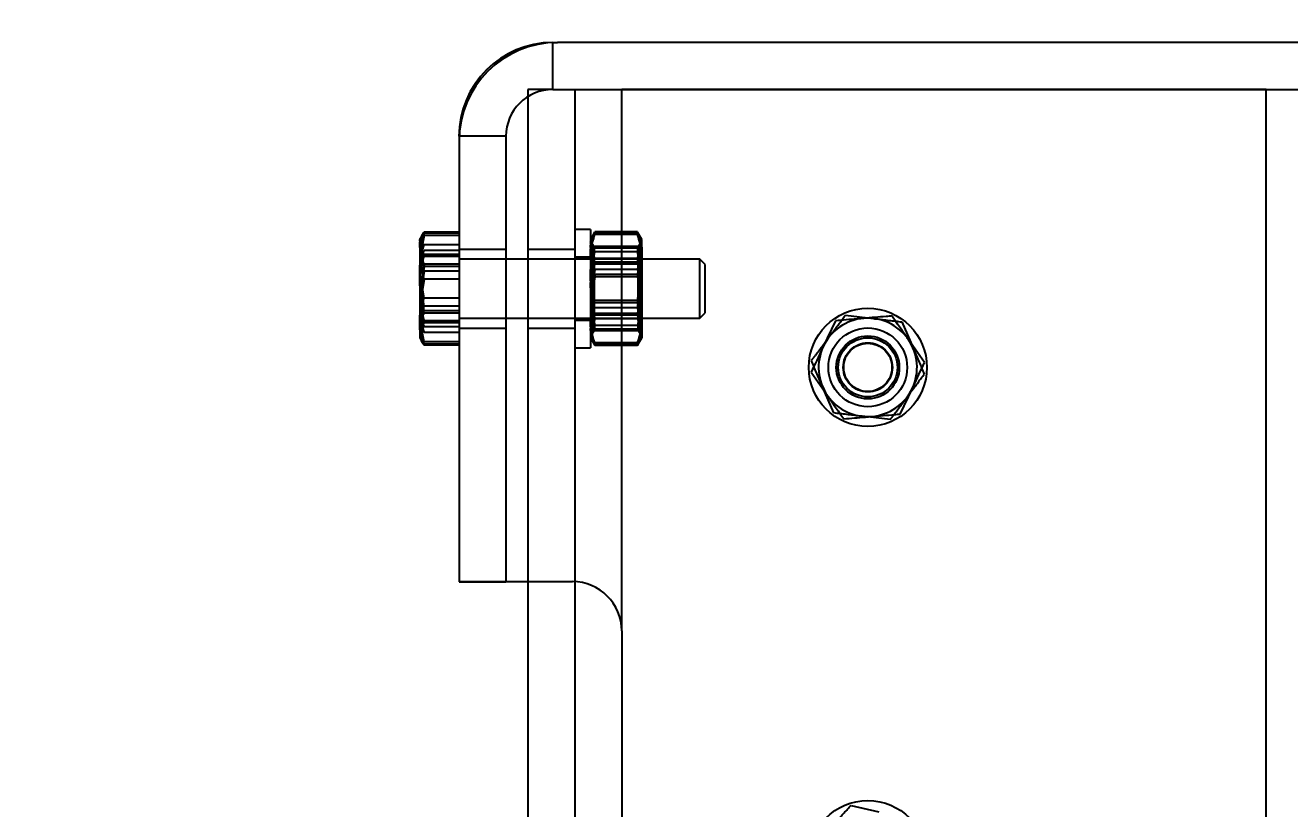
# Model space of a CAD drawing. Header units: metres. Extents: x 0 to 63075, y 0 to 44550.
# Drawn here: x 13843.6 to 13972.1, y 31336.4 to 31416 of the extents above; entities that cross this region are included whole.
import ezdxf

# ---------------------------------------------------------------- set-up
doc = ezdxf.new("R2010")
doc.units = ezdxf.units.M
doc.header["$LTSCALE"] = 75
doc.linetypes.add('HIDDEN2', pattern=[4.7625, 3.175, -1.5875])
for name, color, linetype in [('SDM', 7, 'Continuous'), ('SL1', 8, 'Continuous'), ('SL4', 4, 'Continuous'), ('ST1', 7, 'HIDDEN2')]:
    doc.layers.add(name, color=color, linetype=linetype)
doc.styles.add('ROMANS', font='ROMANS.SHX')
doc.dimstyles.new('75___1-75', dxfattribs={"dimscale": 75, "dimtxt": 2.5, "dimasz": 2, "dimexe": 1.5, "dimexo": 1, "dimgap": 0.5, "dimtad": 1, "dimdec": 0, "dimzin": 12, "dimtxsty": 'ROMANS', "dimcen": 0, "dimclrd": 256, "dimclre": 256, "dimclrt": 3, "dimazin": 3, "dimtfac": 1, "dimtdec": 0, "dimtmove": 0, "dimatfit": 0, "dimfxl": 1, "dimlwd": -1, "dimlwe": -1, "dimarcsym": 0})

# ---------------------------------------------------------------- blocks, each defined once
blk = doc.blocks.new('A$C52ce5e24')
at = {"layer": 'SL1'}
for radius, start, end in [(1221.5, 124.20985, 67.29436), (1158, 126.37415, 69.37001), (1150, 126.66829, 69.21988)]:
    blk.add_arc((6551.95, 10099.98), radius, start, end, dxfattribs=at)
blk = doc.blocks.new('*D27')
at = {"layer": 'Defpoints', "color": 0, "transparency": 16777216}
for p in [(11751.7, 31651.48), (12031.33, 31651.48), (13897.71, 31414.24)]:
    blk.add_point(p, dxfattribs=at)
at = {"layer": 'SDM', "transparency": 16777216}
for p, q in [((11751.7, 31801.48), (11751.7, 32508.62)), ((11956.33, 31651.48), (11639.2, 31651.48)), ((11751.7, 31414.24), (11751.7, 31651.48)), ((13822.71, 31414.24), (11639.2, 31414.24)), ((11751.7, 31264.24), (11751.7, 31114.24))]:
    blk.add_line(p, q, dxfattribs=at)
for points in [[(11726.7, 31801.48), (11776.7, 31801.48), (11751.7, 31651.48)], [(11726.7, 31264.24), (11776.7, 31264.24), (11751.7, 31414.24)]]:
    blk.add_solid(points, dxfattribs=at)
at = {"layer": 'SDM', "color": 3, "transparency": 16777216, "insert": (11620.45, 32230.05), "char_height": 187.5, "attachment_point": 5, "rotation": 90, "style": 'ROMANS'}
blk.add_mtext('237', dxfattribs=at)
blk = doc.blocks.new('A$Cb6dca9d5')
at = {"layer": 'SL4'}
for p, q in [((50.76, 4674.46), (50.76, 4674.48)), ((334.76, 4674.48), (51.24, 4674.48)), ((41.24, 4664.95), (41.24, 4619.71)), ((41.25, 4664.95), (41.24, 4664.95)), ((41.24, 4664.48), (41.24, 4619.72)), ((37.49, 4654.91), (37.38, 4654.73)), ((37.55, 4655.01), (37.49, 4654.91)), ((37.57, 4654.98), (37.68, 4655.12)), ((41.24, 4655.23), (37.68, 4655.23)), ((41.24, 4655.21), (37.68, 4655.21)), ((41.24, 4655.12), (37.68, 4655.12)), ((41.24, 4654.89), (37.68, 4654.89)), ((37.28, 4654.55), (37.24, 4654.48)), ((37.24, 4654.4), (37.24, 4651.21)), ((41.24, 4653.92), (37.68, 4653.92)), ((37.68, 4648.5), (37.24, 4651.21)), ((37.24, 4651.21), (37.24, 4646.28)), ((41.24, 4648.5), (37.68, 4648.5)), ((37.68, 4644.06), (37.24, 4646.28)), ((79.46, 4646.21), (78.23, 4643.6)), ((37.24, 4644.47), (37.38, 4644.22)), ((37.38, 4644.22), (37.49, 4644.04)), ((37.43, 4644.24), (37.68, 4643.83)), ((37.68, 4643.83), (37.62, 4644.12)), ((37.68, 4643.74), (37.64, 4643.9)), ((41.24, 4644.06), (37.68, 4644.06)), ((41.24, 4643.83), (37.68, 4643.83)), ((41.24, 4643.74), (37.68, 4643.74)), ((41.24, 4643.72), (37.68, 4643.72)), ((88.51, 4641.96), (86.86, 4644.33)), ((77.01, 4640.99), (78.66, 4638.62)), ((86.06, 4636.74), (87.29, 4639.35)), ((41.24, 4619.72), (52.76, 4619.72)), ((41.24, 4619.71), (46, 4619.71)), ((46, 4619.72), (46, 4619.71)), ((48.23, 4619.72), (48.23, 3669.71)), ((57.76, 4614.72), (57.76, 4459.48))]:
    blk.add_line(p, q, dxfattribs=at)
for centre, radius, start, end in [((51.24, 4664.48), 10, 90, 180), ((50.76, 4664.95), 9.53, 90, 180), ((82.76, 4641.48), 5, 94.8627, 154.8627), ((82.76, 4641.48), 5, 34.8627, 94.8627), ((82.76, 4641.48), 5, 154.8627, 214.8627), ((82.76, 4641.48), 5, 334.8627, 34.8627), ((82.76, 4641.48), 5, 274.8627, 334.8627), ((82.76, 4641.48), 5, 214.8627, 274.8627), ((52.76, 4614.72), 5, 0, 90)]:
    blk.add_arc(centre, radius, start, end, dxfattribs=at)
for points, knots in [([(37.24, 4654.4), (37.29, 4654.53), (37.37, 4654.7), (37.63, 4654.86), (37.68, 4654.89)], [0, 0, 0, 0, 0.788999, 1, 1, 1, 1]), ([(37.68, 4653.92), (37.5, 4654.04), (37.26, 4654.2), (37.24, 4654.37), (37.24, 4654.4)], [0, 0, 0, 0, 0.768151, 1, 1, 1, 1]), ([(37.24, 4651.21), (37.24, 4651.27), (37.24, 4652.19), (37.47, 4653.08), (37.68, 4653.92)], [0, 0, 0, 0, 0.070201, 1, 1, 1, 1]), ([(37.24, 4646.28), (37.24, 4646.33), (37.24, 4647.08), (37.47, 4647.82), (37.68, 4648.5)], [0, 0, 0, 0, 0.070201, 1, 1, 1, 1]), ([(82.34, 4646.46), (82.11, 4646.44), (81.14, 4646.36), (80.19, 4646.27), (79.46, 4646.21)], [0, 0, 0, 0, 0.231849, 1, 1, 1, 1]), ([(85.21, 4646.7), (85.01, 4646.68), (84.08, 4646.61), (83.1, 4646.52), (82.34, 4646.46)], [0, 0, 0, 0, 0.211001, 1, 1, 1, 1]), ([(86.86, 4644.33), (86.82, 4644.39), (86.27, 4645.19), (85.72, 4645.97), (85.21, 4646.7)], [0, 0, 0, 0, 0.0702006, 1, 1, 1, 1]), ([(78.23, 4643.6), (78.2, 4643.54), (77.79, 4642.65), (77.38, 4641.79), (77.01, 4640.99)], [0, 0, 0, 0, 0.070201, 1, 1, 1, 1]), ([(87.29, 4639.35), (87.32, 4639.41), (87.73, 4640.3), (88.14, 4641.16), (88.51, 4641.96)], [0, 0, 0, 0, 0.070201, 1, 1, 1, 1]), ([(78.66, 4638.62), (78.7, 4638.56), (79.25, 4637.76), (79.8, 4636.98), (80.31, 4636.25)], [0, 0, 0, 0, 0.070201, 1, 1, 1, 1]), ([(80.31, 4636.25), (81.04, 4636.31), (81.98, 4636.39), (82.96, 4636.47), (83.18, 4636.49)], [0, 0, 0, 0, 0.768151, 1, 1, 1, 1]), ([(83.18, 4636.49), (83.95, 4636.56), (84.93, 4636.64), (85.86, 4636.72), (86.06, 4636.74)], [0, 0, 0, 0, 0.788999, 1, 1, 1, 1])]:
    blk.add_open_spline(points, degree=3, knots=knots, dxfattribs=at)
at = {"layer": 'ST1'}
for p, q in [((50.76, 4674.48), (51.24, 4674.48)), ((50.76, 4669.71), (50.76, 4674.48)), ((50.76, 4669.71), (50.76, 4674.46)), ((48.23, 4669.71), (48.23, 4619.72)), ((50.76, 4669.71), (48.23, 4669.71)), ((50.76, 4669.71), (335.24, 4669.71)), ((53, 4669.71), (53, 3669.71)), ((123.23, 4669.71), (57.76, 4669.71)), ((57.76, 4614.72), (57.76, 4669.71)), ((123.23, 4459.47), (123.23, 4669.71)), ((46, 4664.95), (41.24, 4664.95)), ((46, 4664.95), (41.25, 4664.95)), ((46, 4664.95), (46, 4619.72)), ((37.68, 4655.23), (37.24, 4653.59)), ((37.68, 4655.21), (37.24, 4653.47)), ((37.68, 4655.12), (37.24, 4653.18)), ((37.68, 4654.89), (37.24, 4652.67)), ((54.6, 4655.48), (53, 4655.48)), ((54.6, 4655.48), (54.6, 4643.48)), ((54.98, 4655.14), (54.6, 4654.48)), ((55, 4655.13), (55.04, 4655.24)), ((59.35, 4655.24), (55.04, 4655.24)), ((59.35, 4655.16), (55.04, 4655.16)), ((59.35, 4655.03), (55.04, 4655.03)), ((59.35, 4654.97), (55.04, 4654.97)), ((59.39, 4655.13), (59.35, 4655.24)), ((59.8, 4654.48), (59.41, 4655.14)), ((37.38, 4654.73), (37.28, 4654.55)), ((46, 4653.47), (41.24, 4653.47)), ((53, 4653.47), (48.23, 4653.47)), ((55.04, 4653.6), (54.6, 4654.32)), ((55.04, 4653.21), (54.6, 4654.18)), ((55.04, 4652.55), (54.6, 4653.9)), ((59.35, 4653.76), (55.04, 4653.76)), ((59.35, 4653.6), (55.04, 4653.6)), ((59.35, 4653.6), (59.8, 4654.32)), ((59.35, 4653.21), (59.8, 4654.18)), ((59.35, 4652.55), (59.8, 4653.9)), ((59.8, 4653.7), (59.8, 4654.48)), ((59.8, 4653.7), (59.8, 4649.28)), ((41.24, 4653.36), (37.68, 4653.36)), ((41.24, 4652.94), (37.68, 4652.94)), ((41.24, 4652.75), (37.68, 4652.75)), ((65.68, 4652.47), (41.24, 4652.47)), ((54.6, 4652.68), (53, 4652.68)), ((54.95, 4651.97), (54.6, 4652.47)), ((59.35, 4653.21), (55.04, 4653.21)), ((59.35, 4652.55), (55.04, 4652.55)), ((59.77, 4652.47), (59.42, 4651.97)), ((59.77, 4652.01), (59.77, 4652.47)), ((59.8, 4652.47), (59.77, 4652.47)), ((65.68, 4646.47), (65.68, 4652.47)), ((66.24, 4651.92), (65.68, 4652.47)), ((37.68, 4651.96), (37.24, 4649.08)), ((37.68, 4651.74), (37.24, 4648.88)), ((37.68, 4651.24), (37.24, 4648.42)), ((41.24, 4651.96), (37.68, 4651.96)), ((41.24, 4651.74), (37.68, 4651.74)), ((41.24, 4651.24), (37.68, 4651.24)), ((55.04, 4652.17), (54.6, 4649.28)), ((55.04, 4651.42), (54.6, 4648.58)), ((55.04, 4648.27), (54.6, 4651.02)), ((55.04, 4650.91), (54.6, 4648.13)), ((54.95, 4651.97), (54.95, 4651.59)), ((59.42, 4651.97), (54.95, 4651.97)), ((54.95, 4651.59), (54.95, 4646.97)), ((59.35, 4652.17), (55.04, 4652.17)), ((59.35, 4651.42), (55.04, 4651.42)), ((59.35, 4650.91), (55.04, 4650.91)), ((59.35, 4652.17), (59.8, 4649.28)), ((59.35, 4651.42), (59.8, 4648.58)), ((59.35, 4648.27), (59.8, 4651.02)), ((59.35, 4650.91), (59.8, 4648.13)), ((59.42, 4646.97), (59.42, 4651.97)), ((59.77, 4646.47), (59.77, 4652.01)), ((66.24, 4647.03), (66.24, 4651.92)), ((37.68, 4647.71), (37.24, 4650.53)), ((37.68, 4650.45), (37.24, 4647.74)), ((37.68, 4647.21), (37.24, 4650.07)), ((37.68, 4646.99), (37.24, 4649.87)), ((41.24, 4650.45), (37.68, 4650.45)), ((55.04, 4648.04), (54.6, 4650.82)), ((55.04, 4650.68), (54.6, 4647.93)), ((55.04, 4647.53), (54.6, 4650.37)), ((55.04, 4646.78), (54.6, 4649.67)), ((59.35, 4650.68), (55.04, 4650.68)), ((59.35, 4648.04), (59.8, 4650.82)), ((59.35, 4650.68), (59.8, 4647.93)), ((59.35, 4647.53), (59.8, 4650.37)), ((59.35, 4646.78), (59.8, 4649.67)), ((59.8, 4649.28), (59.8, 4645.05)), ((41.24, 4647.71), (37.68, 4647.71)), ((41.24, 4647.21), (37.68, 4647.21)), ((59.35, 4648.27), (55.04, 4648.27)), ((59.35, 4648.04), (55.04, 4648.04)), ((59.35, 4647.53), (55.04, 4647.53)), ((37.24, 4646.28), (37.24, 4644.48)), ((37.62, 4644.12), (37.24, 4645.77)), ((41.24, 4646.99), (37.68, 4646.99)), ((41.24, 4646.2), (37.68, 4646.2)), ((41.24, 4646.01), (37.68, 4646.01)), ((41.24, 4646.47), (65.68, 4646.47)), ((53, 4646.28), (54.6, 4646.28)), ((54.6, 4646.47), (54.95, 4646.97)), ((55.04, 4646.4), (54.6, 4645.05)), ((54.95, 4646.97), (59.42, 4646.97)), ((59.35, 4646.78), (55.04, 4646.78)), ((59.35, 4646.4), (55.04, 4646.4)), ((59.35, 4646.4), (59.8, 4645.05)), ((59.42, 4646.97), (59.77, 4646.47)), ((59.77, 4646.47), (59.8, 4646.47)), ((65.68, 4646.47), (66.24, 4647.03)), ((80.48, 4646.78), (83.35, 4646.44)), ((86.22, 4646.1), (87.36, 4643.45)), ((37.64, 4643.9), (37.24, 4645.47)), ((37.68, 4643.72), (37.24, 4645.36)), ((41.24, 4645.59), (37.68, 4645.59)), ((41.24, 4645.03), (37.68, 4645.03)), ((41.24, 4645.47), (46, 4645.47)), ((48.23, 4645.47), (53, 4645.47)), ((55.04, 4645.74), (54.6, 4644.77)), ((55.04, 4645.35), (54.6, 4644.63)), ((54.6, 4644.47), (54.98, 4643.81)), ((59.35, 4645.74), (55.04, 4645.74)), ((59.35, 4645.35), (55.04, 4645.35)), ((59.35, 4645.19), (55.04, 4645.19)), ((59.35, 4645.74), (59.8, 4644.77)), ((59.35, 4645.35), (59.8, 4644.63)), ((59.41, 4643.81), (59.8, 4644.47)), ((59.8, 4645.05), (59.8, 4644.47)), ((37.49, 4644.04), (37.55, 4643.94)), ((37.53, 4644.05), (37.68, 4643.74)), ((37.58, 4643.96), (37.68, 4643.72)), ((53, 4643.48), (54.6, 4643.48)), ((54.86, 4644.16), (55.04, 4643.79)), ((59.35, 4643.98), (55.04, 4643.98)), ((59.35, 4643.92), (55.04, 4643.92)), ((59.35, 4643.79), (55.04, 4643.79)), ((59.35, 4643.71), (55.04, 4643.71)), ((59.53, 4644.16), (59.35, 4643.79)), ((79.3, 4636.85), (78.16, 4639.5)), ((85.04, 4636.17), (82.17, 4636.51)), ((81.06, 4596.99), (83.87, 4596.35))]:
    blk.add_line(p, q, dxfattribs=at)
for centre, radius in [((82.76, 4641.48), 6), ((82.76, 4641.48), 4), ((82.76, 4641.48), 3.2), ((82.76, 4641.48), 3), ((82.76, 4641.48), 2.5), ((82.76, 4641.48), 2.45), ((82.76, 4591.48), 6)]:
    blk.add_circle(centre, radius, dxfattribs=at)
blk.add_arc((50.76, 4664.95), 4.76, 90, 180, dxfattribs=at)
for points, knots in [([(37.24, 4653.99), (37.29, 4654.32), (37.37, 4654.74), (37.63, 4655.15), (37.68, 4655.23)], [0, 0, 0, 0, 0.788999, 1, 1, 1, 1]), ([(37.24, 4654.07), (37.29, 4654.38), (37.37, 4654.76), (37.63, 4655.13), (37.68, 4655.21)], [0, 0, 0, 0, 0.788999, 1, 1, 1, 1]), ([(37.44, 4654.72), (37.45, 4654.79), (37.47, 4654.88), (37.55, 4654.97), (37.57, 4654.98)], [0, 0, 0, 0, 0.82049, 1, 1, 1, 1]), ([(54.6, 4653.7), (54.6, 4653.84), (54.63, 4654.37), (54.87, 4654.87), (55.04, 4655.24)], [0, 0, 0, 0, 0.268634, 1, 1, 1, 1]), ([(54.6, 4653.29), (54.6, 4653.46), (54.63, 4654.09), (54.87, 4654.71), (55.04, 4655.16)], [0, 0, 0, 0, 0.268634, 1, 1, 1, 1]), ([(54.6, 4652.97), (54.6, 4653.16), (54.63, 4653.86), (54.87, 4654.54), (55.04, 4655.03)], [0, 0, 0, 0, 0.2686336, 1, 1, 1, 1]), ([(54.6, 4652.82), (54.6, 4653.02), (54.63, 4653.74), (54.87, 4654.45), (55.04, 4654.97)], [0, 0, 0, 0, 0.268634, 1, 1, 1, 1]), ([(59.8, 4653.7), (59.79, 4653.84), (59.77, 4654.37), (59.53, 4654.87), (59.35, 4655.24)], [0, 0, 0, 0, 0.268634, 1, 1, 1, 1]), ([(59.8, 4653.29), (59.79, 4653.46), (59.77, 4654.09), (59.53, 4654.71), (59.35, 4655.16)], [0, 0, 0, 0, 0.268634, 1, 1, 1, 1]), ([(59.8, 4652.97), (59.79, 4653.16), (59.77, 4653.86), (59.53, 4654.54), (59.35, 4655.03)], [0, 0, 0, 0, 0.268634, 1, 1, 1, 1]), ([(59.8, 4652.82), (59.79, 4653.02), (59.77, 4653.74), (59.53, 4654.45), (59.35, 4654.97)], [0, 0, 0, 0, 0.2686336, 1, 1, 1, 1]), ([(59.8, 4654.18), (59.8, 4654.21), (59.8, 4654.41), (59.66, 4654.61), (59.53, 4654.79)], [0, 0, 0, 0, 0.113043, 1, 1, 1, 1]), ([(37.68, 4652.94), (37.5, 4653.23), (37.26, 4653.6), (37.24, 4653.98), (37.24, 4654.07)], [0, 0, 0, 0, 0.768151, 1, 1, 1, 1]), ([(37.68, 4652.75), (37.5, 4653.06), (37.26, 4653.47), (37.24, 4653.89), (37.24, 4653.99)], [0, 0, 0, 0, 0.768151, 1, 1, 1, 1]), ([(37.24, 4653.59), (37.24, 4653.56), (37.24, 4653), (37.47, 4652.46), (37.68, 4651.96)], [0, 0, 0, 0, 0.0702006, 1, 1, 1, 1]), ([(37.24, 4653.47), (37.24, 4653.43), (37.24, 4652.85), (37.47, 4652.28), (37.68, 4651.74)], [0, 0, 0, 0, 0.070201, 1, 1, 1, 1]), ([(54.6, 4651.02), (54.6, 4651.08), (54.6, 4652.01), (54.83, 4652.92), (55.04, 4653.76)], [0, 0, 0, 0, 0.070201, 1, 1, 1, 1]), ([(55.04, 4652.17), (54.98, 4652.29), (54.71, 4652.8), (54.65, 4653.32), (54.6, 4653.7)], [0, 0, 0, 0, 0.257551, 1, 1, 1, 1]), ([(54.6, 4650.82), (54.6, 4650.89), (54.6, 4651.83), (54.83, 4652.75), (55.04, 4653.6)], [0, 0, 0, 0, 0.070201, 1, 1, 1, 1]), ([(59.8, 4651.02), (59.8, 4651.08), (59.79, 4652.01), (59.56, 4652.92), (59.35, 4653.76)], [0, 0, 0, 0, 0.070201, 1, 1, 1, 1]), ([(59.35, 4652.17), (59.42, 4652.29), (59.68, 4652.8), (59.75, 4653.32), (59.8, 4653.7)], [0, 0, 0, 0, 0.257551, 1, 1, 1, 1]), ([(59.8, 4650.82), (59.8, 4650.89), (59.79, 4651.83), (59.56, 4652.75), (59.35, 4653.6)], [0, 0, 0, 0, 0.070201, 1, 1, 1, 1]), ([(59.8, 4654.32), (59.8, 4654.34), (59.8, 4654.44), (59.7, 4654.55), (59.62, 4654.64)], [0, 0, 0, 0, 0.158847, 1, 1, 1, 1]), ([(59.8, 4654.37), (59.8, 4654.38), (59.8, 4654.45), (59.72, 4654.53), (59.65, 4654.59)], [0, 0, 0, 0, 0.1913, 1, 1, 1, 1]), ([(37.24, 4650.53), (37.24, 4650.6), (37.24, 4651.55), (37.47, 4652.49), (37.68, 4653.36)], [0, 0, 0, 0, 0.070201, 1, 1, 1, 1]), ([(37.24, 4653.18), (37.24, 4653.13), (37.24, 4652.48), (37.47, 4651.83), (37.68, 4651.24)], [0, 0, 0, 0, 0.070201, 1, 1, 1, 1]), ([(37.24, 4650.07), (37.24, 4650.14), (37.24, 4651.11), (37.47, 4652.06), (37.68, 4652.94)], [0, 0, 0, 0, 0.070201, 1, 1, 1, 1]), ([(37.24, 4649.87), (37.24, 4649.94), (37.24, 4650.91), (37.47, 4651.86), (37.68, 4652.75)], [0, 0, 0, 0, 0.070201, 1, 1, 1, 1]), ([(37.24, 4652.67), (37.24, 4652.62), (37.24, 4651.87), (37.47, 4651.13), (37.68, 4650.45)], [0, 0, 0, 0, 0.070201, 1, 1, 1, 1]), ([(55.04, 4651.42), (54.98, 4651.58), (54.71, 4652.19), (54.65, 4652.82), (54.6, 4653.29)], [0, 0, 0, 0, 0.2575513, 1, 1, 1, 1]), ([(54.6, 4650.37), (54.6, 4650.44), (54.6, 4651.39), (54.83, 4652.33), (55.04, 4653.21)], [0, 0, 0, 0, 0.070201, 1, 1, 1, 1]), ([(55.04, 4650.91), (54.98, 4651.08), (54.71, 4651.75), (54.65, 4652.45), (54.6, 4652.97)], [0, 0, 0, 0, 0.257551, 1, 1, 1, 1]), ([(55.04, 4650.68), (54.98, 4650.86), (54.71, 4651.56), (54.65, 4652.28), (54.6, 4652.82)], [0, 0, 0, 0, 0.257551, 1, 1, 1, 1]), ([(54.6, 4649.67), (54.6, 4649.74), (54.6, 4650.71), (54.83, 4651.67), (55.04, 4652.55)], [0, 0, 0, 0, 0.070201, 1, 1, 1, 1]), ([(59.35, 4651.42), (59.42, 4651.58), (59.68, 4652.19), (59.75, 4652.82), (59.8, 4653.29)], [0, 0, 0, 0, 0.257551, 1, 1, 1, 1]), ([(59.8, 4650.37), (59.8, 4650.44), (59.79, 4651.39), (59.56, 4652.33), (59.35, 4653.21)], [0, 0, 0, 0, 0.070201, 1, 1, 1, 1]), ([(59.35, 4650.91), (59.42, 4651.08), (59.68, 4651.75), (59.75, 4652.45), (59.8, 4652.97)], [0, 0, 0, 0, 0.2575513, 1, 1, 1, 1]), ([(59.35, 4650.68), (59.42, 4650.86), (59.68, 4651.56), (59.75, 4652.28), (59.8, 4652.82)], [0, 0, 0, 0, 0.257551, 1, 1, 1, 1]), ([(59.8, 4649.67), (59.8, 4649.74), (59.79, 4650.71), (59.56, 4651.67), (59.35, 4652.55)], [0, 0, 0, 0, 0.070201, 1, 1, 1, 1]), ([(37.24, 4649.08), (37.24, 4649.01), (37.24, 4648.04), (37.47, 4647.09), (37.68, 4646.2)], [0, 0, 0, 0, 0.070201, 1, 1, 1, 1]), ([(37.24, 4648.88), (37.24, 4648.81), (37.24, 4647.84), (37.47, 4646.89), (37.68, 4646.01)], [0, 0, 0, 0, 0.070201, 1, 1, 1, 1]), ([(37.24, 4648.42), (37.24, 4648.35), (37.24, 4647.4), (37.47, 4646.46), (37.68, 4645.59)], [0, 0, 0, 0, 0.070201, 1, 1, 1, 1]), ([(54.6, 4649.28), (54.6, 4649.21), (54.6, 4648.24), (54.83, 4647.28), (55.04, 4646.4)], [0, 0, 0, 0, 0.070201, 1, 1, 1, 1]), ([(54.6, 4648.58), (54.6, 4648.51), (54.6, 4647.56), (54.83, 4646.62), (55.04, 4645.74)], [0, 0, 0, 0, 0.070201, 1, 1, 1, 1]), ([(59.8, 4649.28), (59.8, 4649.21), (59.79, 4648.24), (59.56, 4647.28), (59.35, 4646.4)], [0, 0, 0, 0, 0.070201, 1, 1, 1, 1]), ([(59.8, 4648.58), (59.8, 4648.51), (59.79, 4647.56), (59.56, 4646.62), (59.35, 4645.74)], [0, 0, 0, 0, 0.070201, 1, 1, 1, 1]), ([(37.24, 4647.74), (37.24, 4647.68), (37.24, 4646.76), (37.47, 4645.87), (37.68, 4645.03)], [0, 0, 0, 0, 0.070201, 1, 1, 1, 1]), ([(37.24, 4645.77), (37.24, 4645.82), (37.24, 4646.47), (37.47, 4647.12), (37.68, 4647.71)], [0, 0, 0, 0, 0.070201, 1, 1, 1, 1]), ([(37.24, 4645.47), (37.24, 4645.52), (37.24, 4646.1), (37.47, 4646.67), (37.68, 4647.21)], [0, 0, 0, 0, 0.070201, 1, 1, 1, 1]), ([(54.6, 4646.13), (54.6, 4646.32), (54.63, 4647.05), (54.87, 4647.76), (55.04, 4648.27)], [0, 0, 0, 0, 0.268634, 1, 1, 1, 1]), ([(54.6, 4648.13), (54.6, 4648.06), (54.6, 4647.12), (54.83, 4646.2), (55.04, 4645.35)], [0, 0, 0, 0, 0.070201, 1, 1, 1, 1]), ([(54.6, 4645.98), (54.6, 4646.17), (54.63, 4646.87), (54.87, 4647.55), (55.04, 4648.04)], [0, 0, 0, 0, 0.268634, 1, 1, 1, 1]), ([(54.6, 4647.93), (54.6, 4647.87), (54.6, 4646.94), (54.83, 4646.03), (55.04, 4645.19)], [0, 0, 0, 0, 0.070201, 1, 1, 1, 1]), ([(54.6, 4645.66), (54.6, 4645.83), (54.63, 4646.46), (54.87, 4647.08), (55.04, 4647.53)], [0, 0, 0, 0, 0.268634, 1, 1, 1, 1]), ([(59.8, 4646.13), (59.79, 4646.32), (59.77, 4647.05), (59.53, 4647.76), (59.35, 4648.27)], [0, 0, 0, 0, 0.268634, 1, 1, 1, 1]), ([(59.8, 4648.13), (59.8, 4648.06), (59.79, 4647.12), (59.56, 4646.2), (59.35, 4645.35)], [0, 0, 0, 0, 0.070201, 1, 1, 1, 1]), ([(59.8, 4645.98), (59.79, 4646.17), (59.77, 4646.87), (59.53, 4647.55), (59.35, 4648.04)], [0, 0, 0, 0, 0.268634, 1, 1, 1, 1]), ([(59.8, 4647.93), (59.8, 4647.87), (59.79, 4646.94), (59.56, 4646.03), (59.35, 4645.19)], [0, 0, 0, 0, 0.070201, 1, 1, 1, 1]), ([(59.8, 4645.66), (59.79, 4645.83), (59.77, 4646.46), (59.53, 4647.08), (59.35, 4647.53)], [0, 0, 0, 0, 0.268634, 1, 1, 1, 1]), ([(37.24, 4645.36), (37.24, 4645.39), (37.24, 4645.95), (37.47, 4646.49), (37.68, 4646.99)], [0, 0, 0, 0, 0.070201, 1, 1, 1, 1]), ([(37.68, 4646.2), (37.63, 4646.12), (37.37, 4645.71), (37.29, 4645.29), (37.24, 4644.96)], [0, 0, 0, 0, 0.211001, 1, 1, 1, 1]), ([(37.68, 4646.01), (37.63, 4645.93), (37.37, 4645.56), (37.29, 4645.18), (37.24, 4644.88)], [0, 0, 0, 0, 0.211001, 1, 1, 1, 1]), ([(54.6, 4645.25), (54.6, 4645.39), (54.63, 4645.91), (54.87, 4646.41), (55.04, 4646.78)], [0, 0, 0, 0, 0.268634, 1, 1, 1, 1]), ([(55.04, 4643.98), (54.98, 4644.16), (54.71, 4644.86), (54.65, 4645.59), (54.6, 4646.13)], [0, 0, 0, 0, 0.257551, 1, 1, 1, 1]), ([(55.04, 4643.92), (54.98, 4644.09), (54.71, 4644.76), (54.65, 4645.46), (54.6, 4645.98)], [0, 0, 0, 0, 0.257551, 1, 1, 1, 1]), ([(59.8, 4645.25), (59.79, 4645.39), (59.77, 4645.91), (59.53, 4646.41), (59.35, 4646.78)], [0, 0, 0, 0, 0.268634, 1, 1, 1, 1]), ([(59.35, 4643.98), (59.42, 4644.16), (59.68, 4644.86), (59.75, 4645.59), (59.8, 4646.13)], [0, 0, 0, 0, 0.257551, 1, 1, 1, 1]), ([(59.35, 4643.92), (59.42, 4644.09), (59.68, 4644.76), (59.75, 4645.46), (59.8, 4645.98)], [0, 0, 0, 0, 0.257551, 1, 1, 1, 1]), ([(78.76, 4644.47), (78.91, 4644.68), (79.5, 4645.46), (80.07, 4646.22), (80.48, 4646.78)], [0, 0, 0, 0, 0.268634, 1, 1, 1, 1]), ([(83.35, 4646.44), (83.42, 4646.43), (84.39, 4646.32), (85.34, 4646.2), (86.22, 4646.1)], [0, 0, 0, 0, 0.070201, 1, 1, 1, 1]), ([(37.24, 4644.96), (37.24, 4644.86), (37.24, 4644.63), (37.37, 4644.41), (37.44, 4644.28)], [0, 0, 0, 0, 0.42217, 1, 1, 1, 1]), ([(37.24, 4644.88), (37.24, 4644.79), (37.24, 4644.62), (37.33, 4644.45), (37.38, 4644.37)], [0, 0, 0, 0, 0.52113, 1, 1, 1, 1]), ([(37.24, 4644.55), (37.24, 4644.51), (37.26, 4644.34), (37.5, 4644.18), (37.68, 4644.06)], [0, 0, 0, 0, 0.231849, 1, 1, 1, 1]), ([(55.04, 4643.79), (54.98, 4643.95), (54.71, 4644.56), (54.65, 4645.19), (54.6, 4645.66)], [0, 0, 0, 0, 0.257551, 1, 1, 1, 1]), ([(55.04, 4643.71), (54.98, 4643.84), (54.71, 4644.34), (54.65, 4644.86), (54.6, 4645.25)], [0, 0, 0, 0, 0.257551, 1, 1, 1, 1]), ([(54.6, 4645.05), (54.6, 4645.02), (54.6, 4644.56), (54.83, 4644.12), (55.04, 4643.71)], [0, 0, 0, 0, 0.070201, 1, 1, 1, 1]), ([(59.35, 4643.79), (59.42, 4643.95), (59.68, 4644.56), (59.75, 4645.19), (59.8, 4645.66)], [0, 0, 0, 0, 0.257551, 1, 1, 1, 1]), ([(59.35, 4643.71), (59.42, 4643.84), (59.68, 4644.34), (59.75, 4644.86), (59.8, 4645.25)], [0, 0, 0, 0, 0.257551, 1, 1, 1, 1]), ([(59.8, 4645.05), (59.8, 4645.02), (59.79, 4644.56), (59.56, 4644.12), (59.35, 4643.71)], [0, 0, 0, 0, 0.070201, 1, 1, 1, 1]), ([(59.8, 4644.63), (59.8, 4644.61), (59.8, 4644.51), (59.7, 4644.4), (59.62, 4644.31)], [0, 0, 0, 0, 0.158847, 1, 1, 1, 1]), ([(59.8, 4644.58), (59.8, 4644.57), (59.8, 4644.5), (59.72, 4644.42), (59.65, 4644.36)], [0, 0, 0, 0, 0.1913, 1, 1, 1, 1]), ([(77.03, 4642.16), (77.17, 4642.35), (77.74, 4643.1), (78.32, 4643.89), (78.76, 4644.47)], [0, 0, 0, 0, 0.257551, 1, 1, 1, 1]), ([(87.36, 4643.45), (87.38, 4643.38), (87.77, 4642.49), (88.14, 4641.61), (88.49, 4640.79)], [0, 0, 0, 0, 0.070201, 1, 1, 1, 1]), ([(78.16, 4639.5), (78.14, 4639.57), (77.75, 4640.46), (77.38, 4641.34), (77.03, 4642.16)], [0, 0, 0, 0, 0.070201, 1, 1, 1, 1]), ([(86.76, 4638.48), (86.92, 4638.69), (87.51, 4639.47), (88.08, 4640.24), (88.49, 4640.79)], [0, 0, 0, 0, 0.268634, 1, 1, 1, 1]), ([(85.04, 4636.17), (85.18, 4636.36), (85.74, 4637.12), (86.33, 4637.9), (86.76, 4638.48)], [0, 0, 0, 0, 0.257551, 1, 1, 1, 1]), ([(82.17, 4636.51), (82.1, 4636.52), (81.13, 4636.63), (80.18, 4636.75), (79.3, 4636.85)], [0, 0, 0, 0, 0.070201, 1, 1, 1, 1]), ([(79.09, 4594.88), (79.27, 4595.07), (79.94, 4595.78), (80.58, 4596.48), (81.06, 4596.99)], [0, 0, 0, 0, 0.268634, 1, 1, 1, 1])]:
    blk.add_open_spline(points, degree=3, knots=knots, dxfattribs=at)

msp = doc.modelspace()

# ---------------------------------------------------------------- block references
at = {"layer": 'SDM'}
for name, p in [('A$C52ce5e24', (8259.51, 21551.5)), ('A$Cb6dca9d5', (13846.47, 26739.77))]:
    msp.add_blockref(name, p, dxfattribs=at)

# ---------------------------------------------------------------- dimensions: what is measured, and where the dimension line sits
dim = msp.add_linear_dim(base=(11751.7, 31651.48), p1=(13897.71, 31414.24), p2=(12031.33, 31651.48), angle=90, dimstyle='75___1-75', dxfattribs=at)
dim.commit()
dim.dimension.update_dxf_attribs({"geometry": '*D27', "text_midpoint": (11620.45, 32230.05)})

doc.saveas('drawing.dxf')
